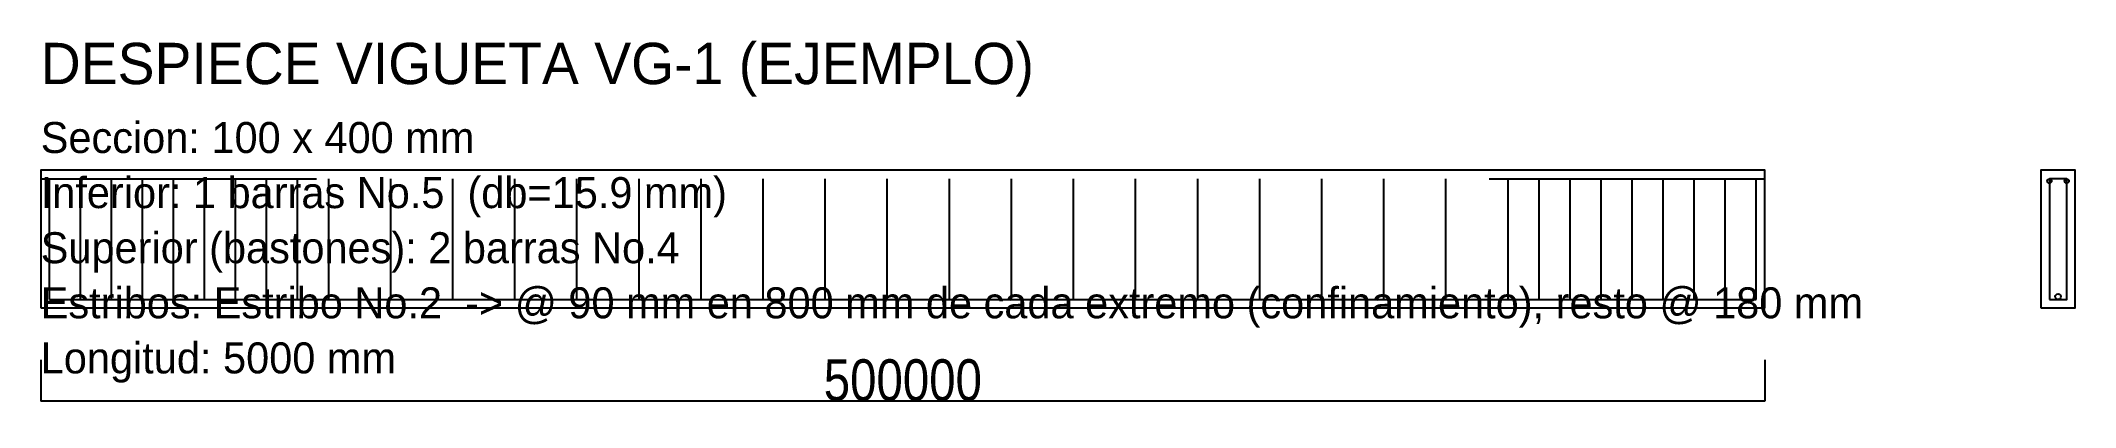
# Model space of a CAD drawing. Header units: metres. Extents: x 0 to 5900, y -289 to 776.
import ezdxf

# ---------------------------------------------------------------- set-up
doc = ezdxf.new("R2010")
doc.units = ezdxf.units.M
doc.styles.add('OpenSansCondensed-Light', font='OpenSansCondensed-Light.ttf')
doc.dimstyles.new('EZDXF', dxfattribs={"dimtxt": 0.25, "dimasz": 0.175, "dimexe": 0.375, "dimexo": 0.125, "dimgap": 0.1, "dimtad": 1, "dimlfac": 100, "dimzin": 12, "dimdsep": 46, "dimtxsty": 'OpenSansCondensed-Light', "dimblk": 'ARCHTICK', "dimcen": 2.5, "dimazin": 3, "dimtfac": 0.5, "dimtmove": 2, "dimatfit": 3})

# ---------------------------------------------------------------- blocks, each defined once
blk = doc.blocks.new('_ARCHTICK')
at = {"color": 0, "linetype": 'BYBLOCK', "const_width": 0.15}
blk.add_lwpolyline([(-0.5, -0.5), (0.5, 0.5)], dxfattribs=at)

msp = doc.modelspace()

# ---------------------------------------------------------------- linework, layer by layer
for p, q in [((0, 375), (800, 375)), ((25, 25), (25, 375)), ((115, 25), (115, 375)), ((205, 25), (205, 375)), ((295, 25), (295, 375)), ((385, 25), (385, 375)), ((475, 25), (475, 375)), ((565, 25), (565, 375)), ((655, 25), (655, 375)), ((745, 25), (745, 375)), ((835, 25), (835, 375)), ((1015, 25), (1015, 375)), ((1195, 25), (1195, 375)), ((1375, 25), (1375, 375)), ((1555, 25), (1555, 375)), ((1735, 25), (1735, 375)), ((1915, 25), (1915, 375)), ((2095, 25), (2095, 375)), ((2275, 25), (2275, 375)), ((2455, 25), (2455, 375)), ((2635, 25), (2635, 375)), ((2815, 25), (2815, 375)), ((2995, 25), (2995, 375)), ((3175, 25), (3175, 375)), ((3355, 25), (3355, 375)), ((3535, 25), (3535, 375)), ((3715, 25), (3715, 375)), ((3895, 25), (3895, 375)), ((4075, 25), (4075, 375)), ((4200, 375), (5000, 375)), ((4255, 25), (4255, 375)), ((4345, 25), (4345, 375)), ((4435, 25), (4435, 375)), ((4525, 25), (4525, 375)), ((4615, 25), (4615, 375)), ((4705, 25), (4705, 375)), ((4795, 25), (4795, 375)), ((4885, 25), (4885, 375)), ((4975, 25), (4975, 375)), ((25, 25), (4975, 25))]:
    msp.add_line(p, q)
for points in [[(0, 0), (5000, 0), (5000, 400), (0, 400)], [(5800, 0), (5900, 0), (5900, 400), (5800, 400)], [(5825, 25), (5875, 25), (5875, 375), (5825, 375)]]:
    msp.add_lwpolyline(points, close=True)
for centre, radius in [((5825, 368.65), 6.35), ((5875, 368.65), 6.35), ((5850, 32.95), 7.95)]:
    msp.add_circle(centre, radius)

# ---------------------------------------------------------------- texts
for s, height, p in [('DESPIECE VIGUETA VG-1 (EJEMPLO)', 120, (0, 650)), ('Seccion: 100 x 400 mm', 90, (0, 450)), ('Inferior: 1 barras No.5  (db=15.9 mm)', 90, (0, 290)), ('Superior (bastones): 2 barras No.4', 90, (0, 130)), ('Estribos: Estribo No.2  -> @ 90 mm en 800 mm de cada extremo (confinamiento), resto @ 180 mm', 90, (0, -30)), ('Longitud: 5000 mm', 90, (0, -190))]:
    msp.add_text(s, height=height).set_placement(p)

# ---------------------------------------------------------------- dimensions: what is measured, and where the dimension line sits
msp.add_linear_dim(base=(0, -270), p1=(0, -150), p2=(5000, -150), dimstyle='EZDXF', override={"dimtxt": 120}).render()

doc.saveas('drawing.dxf')
